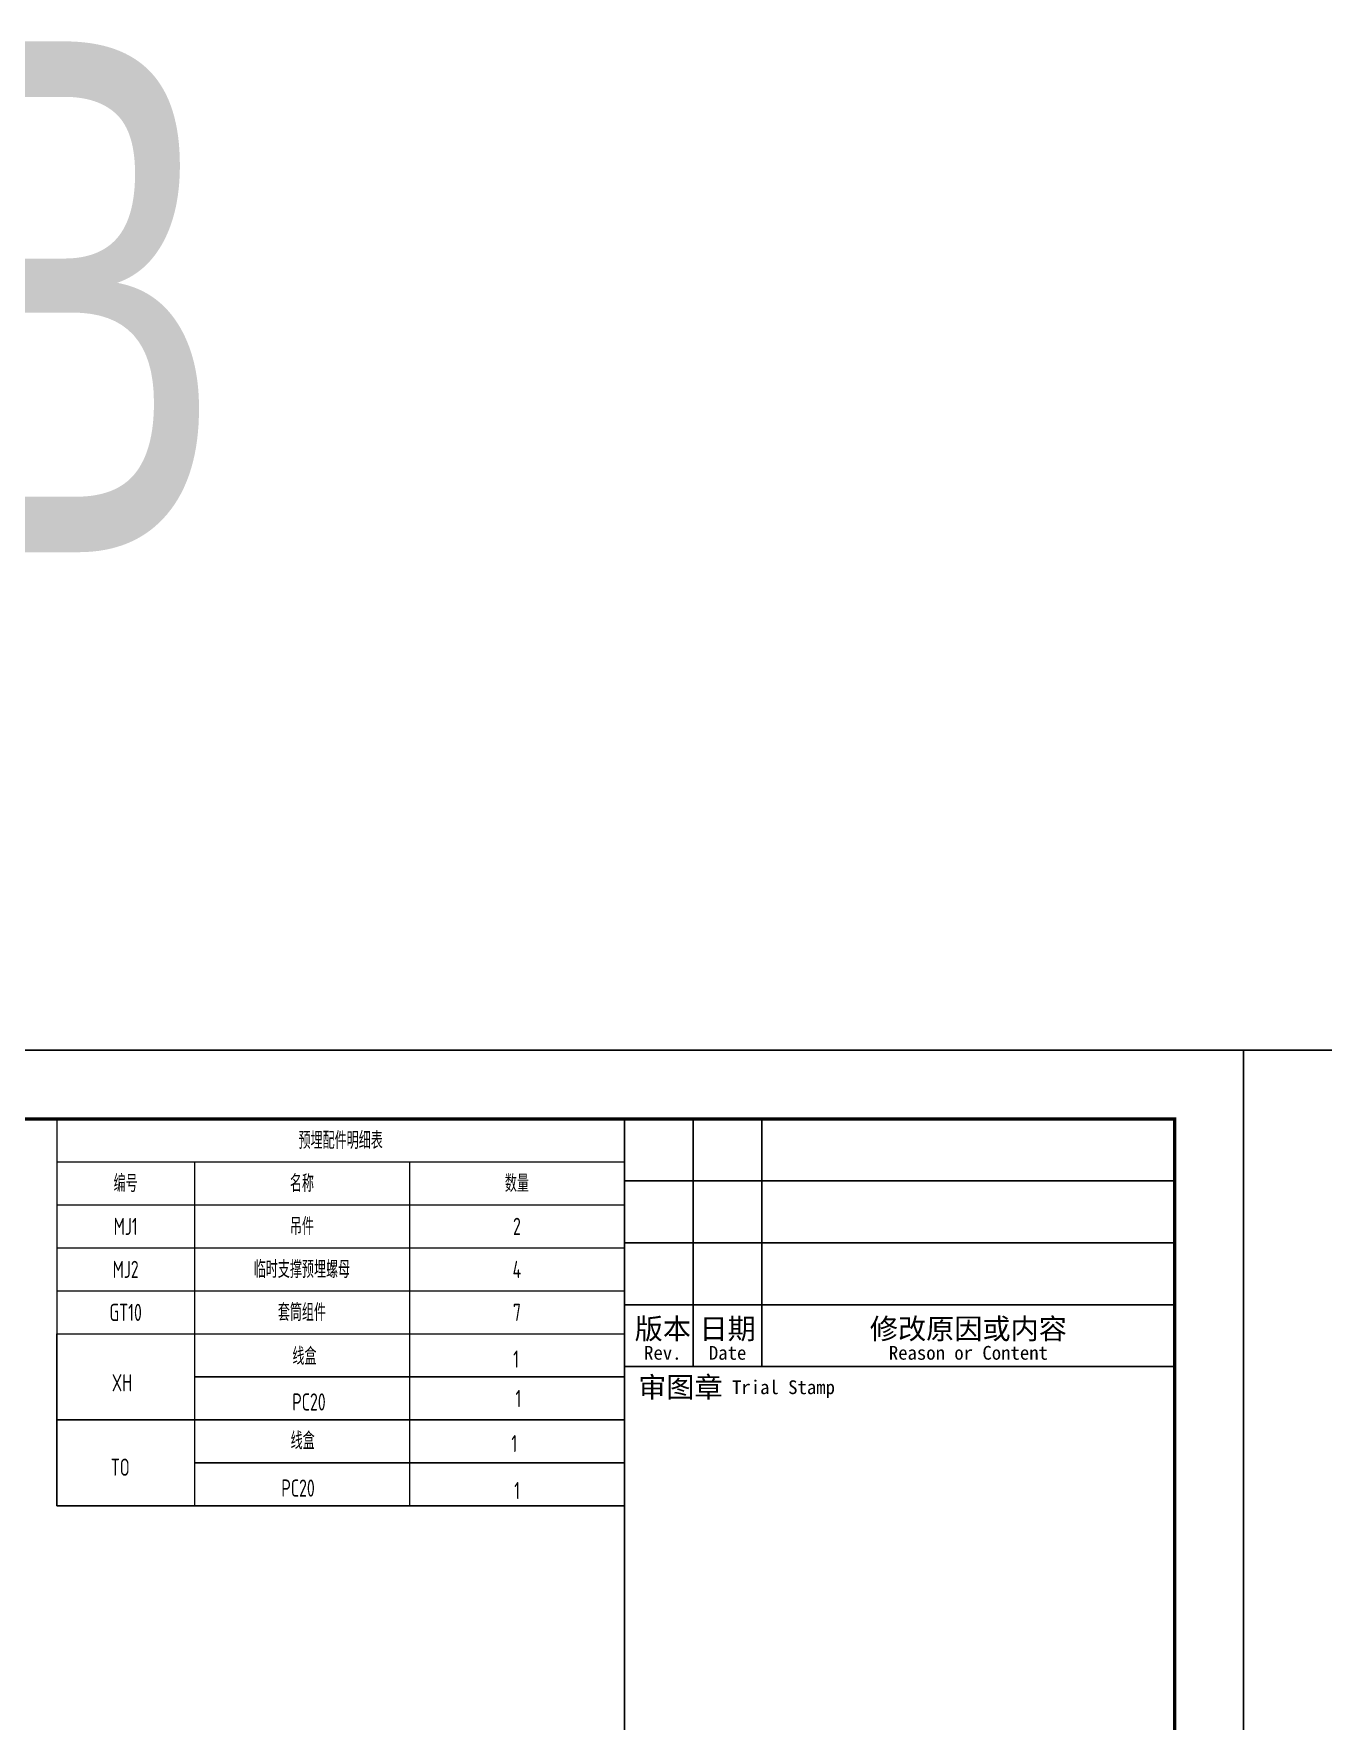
# Model space of a CAD drawing. Extents: x -85320 to 1679916, y -1321939 to 627.
# Drawn here: x 1124754 to 1143499, y -835626 to -811099 of the extents above; entities that cross this region are included whole.
import ezdxf
from ezdxf.enums import TextEntityAlignment as Align

# ---------------------------------------------------------------- set-up
doc = ezdxf.new("R2010")
doc.units = 0
doc.header["$LTSCALE"] = 1000
for name, color, linetype in [('BORDER', 7, 'Continuous'), ('图框文字', 7, 'Continuous'), ('手孔标注', 3, 'Continuous'), ('打印线框', 7, 'Continuous'), ('拉模', 7, 'Continuous')]:
    doc.layers.add(name, color=color, linetype=linetype)
doc.layers.add('参数表文字', color=7, linetype='Continuous', lineweight=18)
doc.styles.add('TSSD_Rein', font='Tssdeng.shx', dxfattribs={"width": 0.7, "bigfont": 'hztxt.shx'})
doc.styles.add('中西文等高字体', font='hztxt_e.shx', dxfattribs={"width": 0.7, "bigfont": 'hbhz.shx'})
doc.styles.add('设计院一', font='', dxfattribs={"width": 0.8})
doc.styles.get('设计院一').set_extended_font_data('SimSun')

# ---------------------------------------------------------------- blocks, each defined once
blk = doc.blocks.new('图框1')
at = {"color": 7}
for p, q in [((1433679, -783089), (1425679, -783089)), ((1425679, -783089), (1425679, -823089)), ((1426679, -786689), (1426679, -783089)), ((1427679, -786689), (1427679, -783089)), ((1433679, -783089), (1433679, -823089)), ((1433679, -823089), (1433679, -783089)), ((1433679, -783089), (1433679, -823089)), ((1433679, -823089), (1433679, -783089)), ((1433679, -783989), (1425679, -783989)), ((1433679, -784889), (1425679, -784889)), ((1433679, -785789), (1425679, -785789)), ((1433679, -786689), (1425679, -786689))]:
    blk.add_line(p, q, dxfattribs=at)
at = {"layer": 'BORDER', "const_width": 50}
blk.add_lwpolyline([(1377779, -823089), (1377779, -783089), (1433679, -783089), (1433679, -823089)], close=True, dxfattribs=at)
at = {"color": 7, "style": '设计院一'}
for s, height, p in [('版本', 300, (1426237, -786289)), ('日期', 300, (1427179, -786289)), ('修改原因或内容', 300, (1430679, -786289)), ('Rev.', 200, (1426237, -786589)), ('Date', 200, (1427179, -786589)), ('Reason or Content', 200, (1430679, -786589))]:
    blk.add_text(s, height=height, dxfattribs=at).set_placement(p, align=Align.CENTER)
for s, height, p in [('审图章', 300, (1425879, -786989)), ('Trial Stamp', 200, (1427243, -786989))]:
    blk.add_text(s, height=height, dxfattribs=at).set_placement(p, align=Align.MIDDLE_LEFT)

msp = doc.modelspace()

# ---------------------------------------------------------------- linework, layer by layer
at = {"layer": '参数表文字', "lineweight": 18}
for p, q in [((1125089.778, -826870.962), (1133339.778, -826870.962)), ((1125089.778, -826870.962), (1125089.778, -827495.962)), ((1133339.778, -826870.962), (1133339.778, -827495.962)), ((1125089.778, -827495.962), (1133339.778, -827495.962)), ((1125089.778, -827495.962), (1127089.778, -827495.962)), ((1125089.778, -827495.962), (1125089.778, -828120.962)), ((1127089.778, -827495.962), (1127089.778, -828120.962)), ((1127089.778, -827495.962), (1130214.778, -827495.962)), ((1130214.778, -827495.962), (1130214.778, -828120.962)), ((1130214.778, -827495.962), (1133339.778, -827495.962)), ((1133339.778, -827495.962), (1133339.778, -828120.962)), ((1125089.778, -828120.962), (1127089.778, -828120.962)), ((1125089.778, -828120.962), (1127089.778, -828120.962)), ((1125089.778, -828120.962), (1125089.778, -828745.962)), ((1127089.778, -828120.962), (1130214.778, -828120.962)), ((1127089.778, -828120.962), (1127089.778, -828745.962)), ((1127089.778, -828120.962), (1130214.778, -828120.962)), ((1130214.778, -828120.962), (1133339.778, -828120.962)), ((1130214.778, -828120.962), (1130214.778, -828745.962)), ((1130214.778, -828120.962), (1133339.778, -828120.962)), ((1133339.778, -828120.962), (1133339.778, -828745.962)), ((1125089.778, -828745.962), (1127089.778, -828745.962)), ((1125089.778, -828745.962), (1127089.778, -828745.962)), ((1125089.778, -828745.962), (1125089.778, -829370.962)), ((1127089.778, -828745.962), (1130214.778, -828745.962)), ((1127089.778, -828745.962), (1127089.778, -829370.962)), ((1127089.778, -828745.962), (1130214.778, -828745.962)), ((1130214.778, -828745.962), (1133339.778, -828745.962)), ((1130214.778, -828745.962), (1130214.778, -829370.962)), ((1130214.778, -828745.962), (1133339.778, -828745.962)), ((1133339.778, -828745.962), (1133339.778, -829370.962)), ((1125089.778, -829370.962), (1127089.778, -829370.962)), ((1125089.778, -829370.962), (1127089.778, -829370.962)), ((1125089.778, -829370.962), (1125089.778, -829995.962)), ((1127089.778, -829370.962), (1130214.778, -829370.962)), ((1127089.778, -829370.962), (1127089.778, -829995.962)), ((1127089.778, -829370.962), (1130214.778, -829370.962)), ((1130214.778, -829370.962), (1133339.778, -829370.962)), ((1130214.778, -829370.962), (1130214.778, -829995.962)), ((1130214.778, -829370.962), (1133339.778, -829370.962)), ((1133339.778, -829370.962), (1133339.778, -829995.962)), ((1125089.778, -829995.962), (1127089.778, -829995.962)), ((1127089.778, -829995.962), (1130214.778, -829995.962)), ((1127089.778, -829995.962), (1127089.778, -830620.962)), ((1130214.778, -829995.962), (1133339.778, -829995.962)), ((1130214.778, -829995.962), (1130214.778, -830620.962)), ((1127089.778, -830620.962), (1127089.778, -831245.962)), ((1130214.778, -830620.962), (1130214.778, -831245.962)), ((1127089.778, -831245.962), (1127089.778, -831870.962)), ((1130214.778, -831245.962), (1130214.778, -831870.962)), ((1127089.778, -831870.962), (1127089.778, -832495.962)), ((1130214.778, -831870.962), (1130214.778, -832495.962))]:
    msp.add_line(p, q, dxfattribs=at)
at = {"layer": '手孔标注', "color": 0}
for p, q in [((1125089.778, -829995.962), (1125089.778, -830620.962)), ((1133339.778, -830620.962), (1133339.778, -829995.962)), ((1125089.778, -830620.962), (1125089.778, -831245.962)), ((1133339.778, -830620.962), (1127089.778, -830620.962)), ((1133339.778, -831245.962), (1133339.778, -830620.962)), ((1125089.778, -831245.962), (1133339.778, -831245.962)), ((1133339.778, -831245.962), (1125089.778, -831245.962)), ((1125089.778, -831245.962), (1125089.778, -831870.962)), ((1133339.778, -831870.962), (1133339.778, -831245.962)), ((1125089.778, -831870.962), (1125089.778, -832495.962)), ((1133339.778, -831870.962), (1127089.778, -831870.962)), ((1133339.778, -832495.962), (1133339.778, -831870.962)), ((1125089.778, -832495.962), (1133339.778, -832495.962)), ((1133339.778, -832495.962), (1125089.778, -832495.962)), ((1133339.778, -833120.962), (1133339.778, -832495.962)), ((1133339.778, -833745.962), (1133339.778, -833120.962))]:
    msp.add_line(p, q, dxfattribs=at)
at = {"layer": '打印线框', "color": 1}
for points in [[(1082939.778, -867870.962), (1082939.778, -825870.962), (1142339.778, -825870.962), (1142339.778, -867870.962)], [(1142339.778, -867870.962), (1142339.778, -825870.962), (1201739.778, -825870.962), (1201739.778, -867870.962)]]:
    msp.add_lwpolyline(points, close=True, dxfattribs=at)

# ---------------------------------------------------------------- block references
at = {"layer": '拉模', "color": 3}
msp.add_blockref('图框1', (-292339.171, -43782.267), dxfattribs=at)

# ---------------------------------------------------------------- texts
at = {"layer": '参数表文字', "linetype": 'Continuous', "style": 'TSSD_Rein', "width": 0.7}
for s, p in [('预埋配件明细表', (1129214.778, -827183.462)), ('编号', (1126089.778, -827808.462)), ('名称', (1128652.278, -827808.462)), ('数量', (1131777.278, -827808.462)), ('MJ1', (1126089.778, -828433.462)), ('吊件', (1128652.278, -828433.462)), ('2', (1131777.278, -828433.462)), ('MJ2', (1126089.778, -829058.462)), ('临时支撑预埋螺母', (1128652.278, -829058.462)), ('4', (1131777.278, -829058.462)), ('GT10', (1126089.778, -829683.462)), ('套筒组件', (1128652.278, -829683.462)), ('7', (1131777.278, -829683.462)), ('线盒', (1128688.85, -830321.036)), ('1', (1131764.911, -830361.952)), ('XH', (1126036.61, -830705.771)), (' PC20', (1128701.202, -830985.435)), ('1', (1131798.312, -830934.881)), ('线盒', (1128662.691, -831548.937)), ('1', (1131738.752, -831589.853)), ('TO', (1126010.451, -831933.672)), ('PC20', (1128595.932, -832237.176)), ('1', (1131780.075, -832273.474))]:
    msp.add_text(s, height=250, dxfattribs=at).set_placement(p, align=Align.MIDDLE_CENTER)
at = {"layer": '图框文字', "color": 2, "style": '中西文等高字体', "width": 0.7}
msp.add_text('Q-1429B', height=7425, dxfattribs=at).set_placement((1099704.644, -818634.586))

doc.saveas('drawing.dxf')
